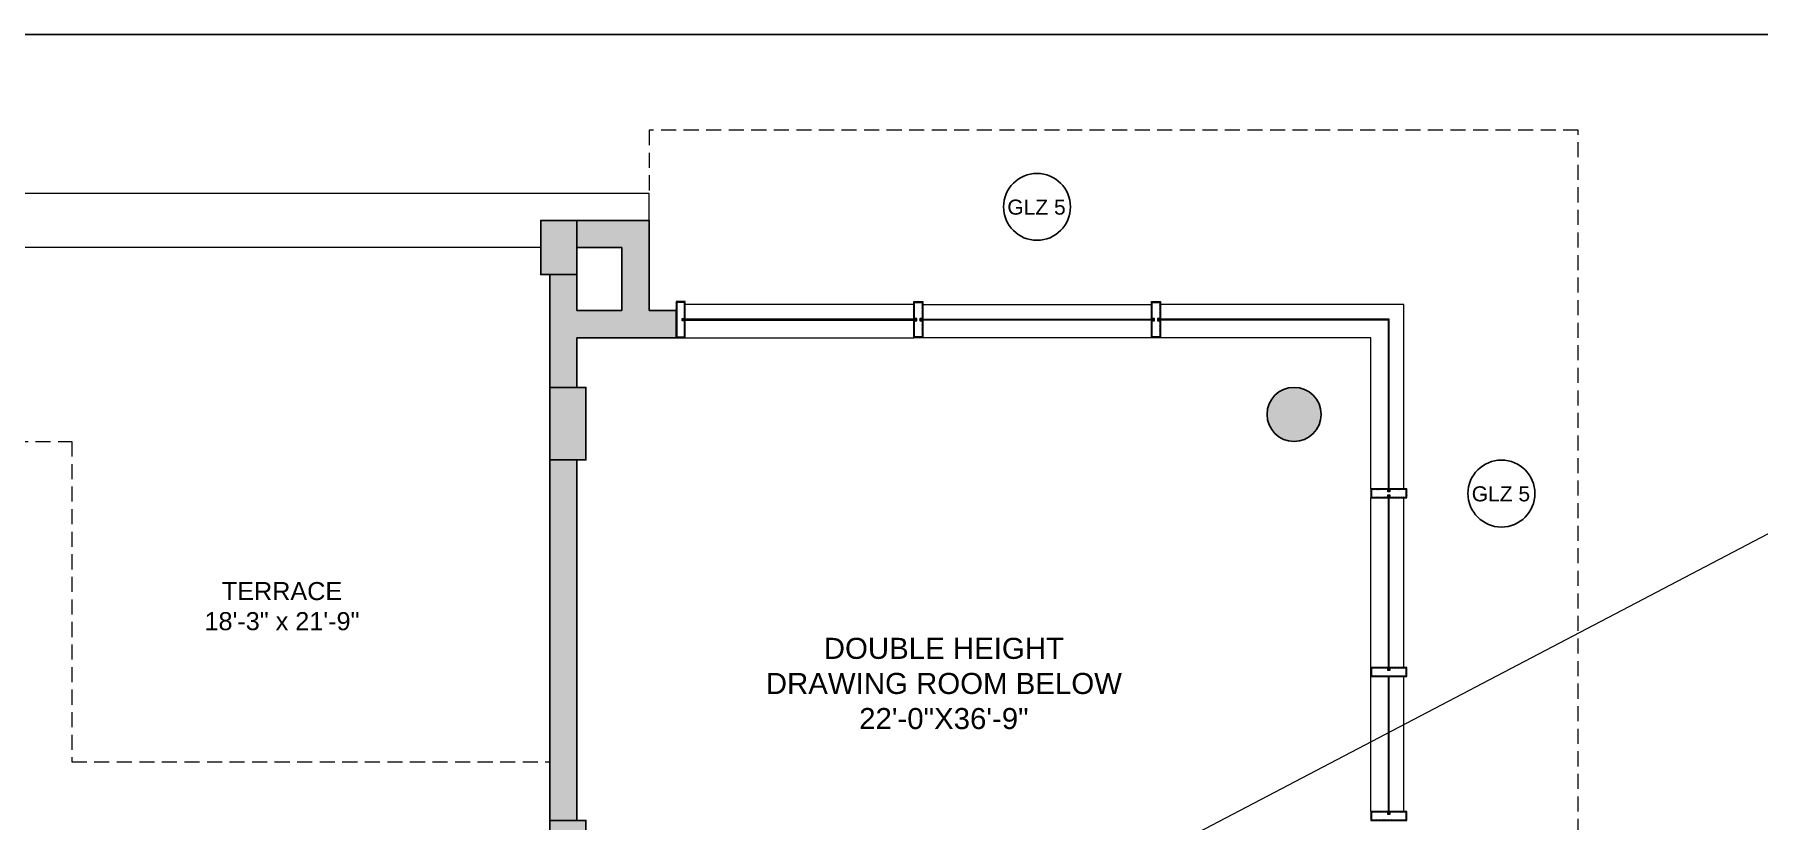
# Model space of a CAD drawing. Header units: inches. Extents: x 211391 to 214260, y -106888 to -102532.
# Drawn here: x 213367 to 213940, y -105688 to -105427 of the extents above; entities that cross this region are included whole.
import ezdxf

# ---------------------------------------------------------------- set-up
doc = ezdxf.new("R2010")
doc.units = ezdxf.units.IN
doc.header["$MEASUREMENT"] = 0
doc.linetypes.add('0226--P-00-GA 18.02.10$0$DASH', pattern=[0.35, 0.25, -0.1])
doc.linetypes.add('HIDDEN', pattern=[0.375, 0.25, -0.125])
doc.layers.get('0').update_dxf_attribs({"color": 4})
for name, color, linetype, lineweight in [('BEAM', 90, '0226--P-00-GA 18.02.10$0$DASH', 25), ('DIM', 1, 'Continuous', 9), ('GLASS', 4, 'Continuous', 18), ('HATCH', 251, 'Continuous', 13), ('HIDDEN', 8, 'Continuous', 13), ('m.s.', 250, 'Continuous', 13), ('TEXT', 3, 'Continuous', 9), ('WALL', 5, 'Continuous', 25), ('window', 1, 'Continuous', 18)]:
    doc.layers.add(name, color=color, linetype=linetype, lineweight=lineweight)
doc.layers.add('COLUMN', color=6, linetype='Continuous')
doc.layers.add('DOOR GLAZING NUMBER', color=1, linetype='Continuous', lineweight=5, plot=False)
doc.layers.get('BEAM').off()
doc.styles.add('22', font='arial.ttf', dxfattribs={"height": 7})
doc.styles.add('STYLE1', font='arial.ttf', dxfattribs={"height": 8})
pattern_1 = [(45, (1349.89013, 1846.70774), (-0.08838834765, 0.08838834765), [])]

# ---------------------------------------------------------------- blocks, each defined once
blk = doc.blocks.new('79')
at = {"layer": 'COLUMN', "ltscale": 20, "true_color": 0xdd22ba}
h = blk.add_hatch(color=212, dxfattribs=at)
h.dxf.hatch_style = 1
h.paths.add_polyline_path([(213546.89, -103648.04), (213546.89, -103630.04), (213534.89, -103630.04), (213534.89, -103648.04)])
h = blk.add_hatch(color=212, dxfattribs=at)
h.dxf.hatch_style = 1
h.paths.add_polyline_path([(213537.89, -103694.54), (213537.89, -103694.54), (213537.89, -103685.54), (213549.89, -103685.54), (213549.89, -103709.66), (213537.89, -103709.66)])
h = blk.add_hatch(color=212, dxfattribs=at)
h.dxf.hatch_style = 1
edge = h.paths.add_edge_path()
edge.add_arc((213785.39, -103694.54), 9, 0, 360)
h = blk.add_hatch(color=212, dxfattribs=at)
h.dxf.hatch_style = 1
h.paths.add_polyline_path([(213537.89, -103838.54), (213537.89, -103838.54), (213537.89, -103829.54), (213549.89, -103829.54), (213549.89, -103853.65), (213537.89, -103853.65)])
at = {"layer": 'COLUMN', "ltscale": 20}
blk.add_lwpolyline([(213546.89, -103630.04), (213546.89, -103648.04), (213534.89, -103648.04), (213534.89, -103630.04)], close=True, dxfattribs=at)
for points in [[(213537.89, -103694.54), (213537.89, -103694.54), (213537.89, -103685.54), (213549.89, -103685.54), (213549.89, -103709.66), (213537.89, -103709.66), (213537.89, -103694.54)], [(213537.89, -103838.54), (213537.89, -103838.54), (213537.89, -103829.54), (213549.89, -103829.54), (213549.89, -103853.65), (213537.89, -103853.65), (213537.89, -103838.54)]]:
    blk.add_lwpolyline(points, dxfattribs=at)
blk.add_circle((213785.39, -103694.54), 9, dxfattribs=at)
blk = doc.blocks.new('8ol.')
at = {"layer": 'm.s.', "ltscale": 15}
h = blk.add_hatch(dxfattribs=at)
h.set_pattern_fill('ANSI31', color=256)
h.set_pattern_definition(pattern_1)
h.paths.add_polyline_path([(212126.29, -103622.81), (212127.04, -103622.81), (212127.04, -103623.07), (212126.29, -103623.07), (212126.29, -103628.94), (212129.29, -103628.94), (212129.29, -103623.07), (212128.54, -103623.07), (212128.54, -103622.81), (212129.29, -103622.81), (212129.29, -103616.94), (212126.29, -103616.94)])
h.paths.add_polyline_path([(212126.54, -103622.81), (212127.04, -103622.81), (212127.04, -103623.07), (212126.54, -103623.07), (212126.54, -103628.69), (212129.04, -103628.69), (212129.04, -103623.32), (212128.29, -103623.32), (212128.29, -103622.56), (212129.04, -103622.56), (212129.04, -103617.19), (212126.54, -103617.19)])
h = blk.add_hatch(dxfattribs=at)
h.set_pattern_fill('ANSI31', color=256)
h.set_pattern_definition(pattern_1)
h.paths.add_polyline_path([(212127.29, -103622.56), (212126.54, -103622.56), (212126.54, -103622.81), (212127.04, -103622.81), (212127.04, -103623.07), (212126.54, -103623.07), (212126.54, -103623.32), (212127.29, -103623.32)])
at = {"layer": 'm.s.', "ltscale": 2}
blk.add_lwpolyline([(212126.29, -103622.81), (212126.29, -103616.94), (212129.29, -103616.94), (212129.29, -103622.81), (212128.54, -103622.81), (212128.54, -103623.07), (212129.29, -103623.07), (212129.29, -103628.94), (212126.29, -103628.94), (212126.29, -103623.07), (212127.04, -103623.07), (212127.04, -103622.81), (212126.29, -103622.81)], dxfattribs=at)
blk.add_lwpolyline([(212126.54, -103622.56), (212126.54, -103617.19), (212129.04, -103617.19), (212129.04, -103622.56), (212128.29, -103622.56), (212128.29, -103623.32), (212129.04, -103623.32), (212129.04, -103628.69), (212126.54, -103628.69), (212126.54, -103623.32), (212127.29, -103623.32), (212127.29, -103622.56)], close=True, dxfattribs=at)
blk = doc.blocks.new('e57ik')
at = {"layer": 'm.s.', "ltscale": 15}
h = blk.add_hatch(dxfattribs=at)
h.set_pattern_fill('ANSI31', color=256)
h.set_pattern_definition([(45, (-434.42776, 41.17161), (-0.08838834765, 0.08838834765), [])])
h.paths.add_polyline_path([(210010.52, -105167.4), (210011.27, -105167.4), (210011.27, -105172.77), (210008.77, -105172.77), (210008.77, -105161.27), (210011.27, -105161.27), (210011.27, -105166.64), (210010.52, -105166.64)], flags=16)
h.paths.add_polyline_path([(210010.77, -105167.15), (210011.52, -105167.15), (210011.52, -105173.02), (210008.52, -105173.02), (210008.52, -105161.02), (210011.52, -105161.02), (210011.52, -105166.89), (210010.77, -105166.89)])
at = {"layer": 'm.s.', "ltscale": 2}
for points in [[(210010.77, -105167.15), (210011.52, -105167.15), (210011.52, -105173.02), (210008.52, -105173.02), (210008.52, -105161.02), (210011.52, -105161.02), (210011.52, -105166.89), (210010.77, -105166.89)], [(210010.52, -105167.4), (210011.27, -105167.4), (210011.27, -105172.77), (210008.77, -105172.77), (210008.77, -105161.27), (210011.27, -105161.27), (210011.27, -105166.64), (210010.52, -105166.64)]]:
    blk.add_lwpolyline(points, close=True, dxfattribs=at)
blk = doc.blocks.new('r67ku')
at = {"layer": 'GLASS', "ltscale": 15}
for p, q in [((213659.06, -103662.91), (213582.89, -103662.91)), ((213582.89, -103663.17), (213659.06, -103663.17)), ((213661.93, -103662.91), (213737.97, -103662.91)), ((213737.97, -103663.17), (213661.93, -103663.17)), ((213816.76, -103778.65), (213816.76, -103722.28)), ((213817.02, -103778.65), (213817.02, -103722.28)), ((213816.76, -103826.54), (213816.76, -103781.65)), ((213817.02, -103826.54), (213817.02, -103781.65))]:
    blk.add_line(p, q, dxfattribs=at)
for points in [[(213817.02, -103719.28), (213817.02, -103662.91), (213740.97, -103662.91)], [(213816.76, -103719.28), (213816.76, -103663.17), (213740.97, -103663.17)]]:
    blk.add_lwpolyline(points, dxfattribs=at)
at = {"layer": 'm.s.', "ltscale": 15}
for p, q in [((213658.93, -103658.04), (213582.89, -103658.04)), ((213661.93, -103658.04), (213737.97, -103658.04)), ((213582.89, -103669.04), (213658.93, -103669.04)), ((213737.97, -103669.04), (213661.93, -103669.04)), ((213810.89, -103826.54), (213810.89, -103722.28)), ((213821.89, -103778.65), (213821.89, -103722.28)), ((213821.89, -103826.54), (213821.89, -103781.65))]:
    blk.add_line(p, q, dxfattribs=at)
for points in [[(213821.89, -103719.28), (213821.89, -103658.04), (213740.97, -103658.04)], [(213810.89, -103719.28), (213810.89, -103669.04), (213740.97, -103669.04)]]:
    blk.add_lwpolyline(points, dxfattribs=at)
at = {"layer": 'DIM', "xscale": -1}
for name, p, rotation in [('e57ik', (3571.37, -208830.06), 180), ('8ol.', (317439.83, -315848.57), 270), ('e57ik', (318983.91, -313790.17), 270), ('e57ik', (318983.91, -313838.06), 270)]:
    blk.add_blockref(name, p, dxfattribs=dict(at, rotation=rotation))
at = {"layer": 'DIM'}
for p in [(1532.64, -40.1), (1611.68, -40.1)]:
    blk.add_blockref('8ol.', p, dxfattribs=at)
blk = doc.blocks.new('67k')
at = {"layer": 'Defpoints'}
blk.add_circle((212328.62, -103720.85), 11.12, dxfattribs=at)
at = {"layer": 'Defpoints', "insert": (212339.38, -103718.44), "char_height": 5, "attachment_point": 3, "style": 'STYLE1'}
blk.add_mtext_dynamic_manual_height_columns('\\A1;\\pxqc;GLZ 5', width=21.8376, gutter_width=70, heights=[-5.17], dxfattribs=at)

msp = doc.modelspace()

# ---------------------------------------------------------------- hatches: boundary and pattern name
at = {"layer": 'HATCH', "ltscale": 15}
h = msp.add_hatch(color=256, dxfattribs=at)
h.dxf.hatch_style = 1
h.paths.add_polyline_path([(213546.89, -105527.4), (213579.89, -105527.4), (213579.89, -105518.4), (213570.89, -105518.4), (213570.89, -105488.4), (213546.89, -105488.4), (213546.89, -105497.4), (213561.89, -105497.4), (213561.89, -105518.4), (213546.89, -105518.4), (213546.89, -105506.4), (213537.89, -105506.4), (213537.89, -105518.4), (213537.89, -105543.91), (213546.89, -105543.91)])
h = msp.add_hatch(color=256, dxfattribs=at)
h.dxf.hatch_style = 1
h.paths.add_polyline_path([(213546.89, -105568.02), (213537.89, -105568.02), (213537.89, -105687.9), (213546.89, -105687.9)])

# ---------------------------------------------------------------- linework, layer by layer
at = {"ltscale": 15}
msp.add_lwpolyline([(213001.96, -105426.59), (214259.76, -105426.59), (214259.76, -106888.48), (213001.96, -106888.48)], close=True, dxfattribs=at)
at = {"layer": 'DOOR GLAZING NUMBER', "ltscale": 15}
msp.add_line((211468.75, -106888.48), (214259.76, -105426.59), dxfattribs=at)
at = {"layer": 'HIDDEN', "linetype": 'HIDDEN', "ltscale": 20}
for points in [[(213819.89, -105782.4), (213879.89, -105782.4), (213879.89, -105458.4), (213570.89, -105458.4), (213570.89, -105479.4)], [(213321.89, -105561.9), (213378.89, -105561.9), (213378.89, -105668.4), (213537.89, -105668.4)]]:
    msp.add_lwpolyline(points, dxfattribs=at)
at = {"layer": 'WALL'}
for p, q in [((213570.89, -105488.4), (213546.89, -105488.4)), ((213570.89, -105518.4), (213570.89, -105488.4))]:
    msp.add_line(p, q, dxfattribs=at)
at = {"layer": 'WALL', "ltscale": 20}
for p, q in [((213546.89, -105497.4), (213561.89, -105497.4)), ((213561.89, -105497.4), (213561.89, -105518.4)), ((213537.89, -105543.91), (213537.89, -105506.4)), ((213546.89, -105506.4), (213546.89, -105518.4)), ((213561.89, -105518.4), (213546.89, -105518.4)), ((213579.89, -105518.4), (213570.89, -105518.4)), ((213579.89, -105518.4), (213579.89, -105527.4)), ((213579.89, -105527.4), (213546.89, -105527.4)), ((213546.89, -105543.91), (213546.89, -105527.4)), ((213537.89, -105687.9), (213537.89, -105568.02)), ((213546.89, -105687.9), (213546.89, -105568.02))]:
    msp.add_line(p, q, dxfattribs=at)
at = {"layer": 'window', "ltscale": 20}
msp.add_line((213534.89, -105497.4), (213318.89, -105497.4), dxfattribs=at)
msp.add_lwpolyline([(213570.89, -105488.4), (213570.89, -105479.4), (213285.89, -105479.4), (213285.89, -105497.4)], dxfattribs=at)

# ---------------------------------------------------------------- block references
at = {"layer": 'BEAM'}
msp.add_blockref('79', (0, -1858.36), dxfattribs=at)
at = {"layer": 'DIM'}
for name, p in [('67k', (1371.27, -1763.04)), ('r67ku', (0, -1858.36)), ('67k', (1525.7, -1858.36))]:
    msp.add_blockref(name, p, dxfattribs=at)

# ---------------------------------------------------------------- texts
at = {"layer": 'TEXT', "ltscale": 10, "insert": (213499.83, -105608.63), "char_height": 6, "attachment_point": 3, "style": 'STYLE1'}
msp.add_mtext_dynamic_manual_height_columns('\\A1;\\pxqc;TERRACE\\P18\'-3" x 21\'-9"', width=101.9942, gutter_width=35, heights=[-16.23], dxfattribs=at)
at = {"layer": 'TEXT', "insert": (213605.64, -105627.17), "char_height": 7, "attachment_point": 1, "style": '22'}
msp.add_mtext_dynamic_manual_height_columns('\\pxqc;DOUBLE HEIGHT DRAWING ROOM BELOW\\P22\'-0"X36\'-9"', width=126.5671, gutter_width=35, heights=[-30.73], dxfattribs=at)

doc.saveas('drawing.dxf')
